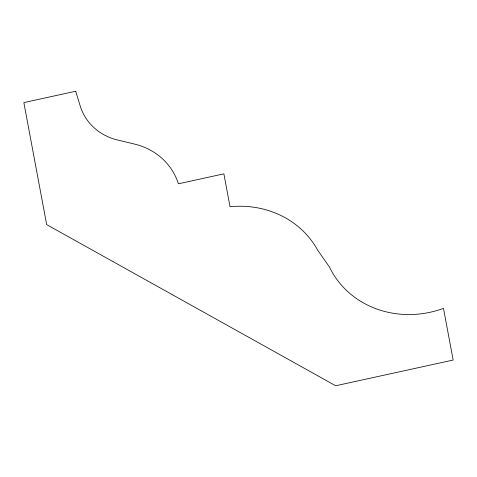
<?xml version="1.0" encoding="UTF-8"?>
<svg xmlns="http://www.w3.org/2000/svg" width="477" height="477" viewBox="0 0 477 477"><rect width="100%" height="100%" fill="white"/><g stroke="black" fill="none" stroke-linecap="round" stroke-linejoin="round"><path stroke-width="0.72" d="M75.724 91.238L23.85 102.591L46.668 224.619L335.671 385.762L453.15 360.057L443.491 308.392A93.808 86.158 -22 0 1 329.41 266.947L317.545 249.978A93.939 86.277 -22 0 0 230.033 206.732L223.886 173.849L178.398 183.8A67.156 61.682 -22 0 0 134.609 144.102L117.449 139.964A56.978 52.333 -22 0 1 80.172 105.876L75.724 91.238"/></g></svg>
